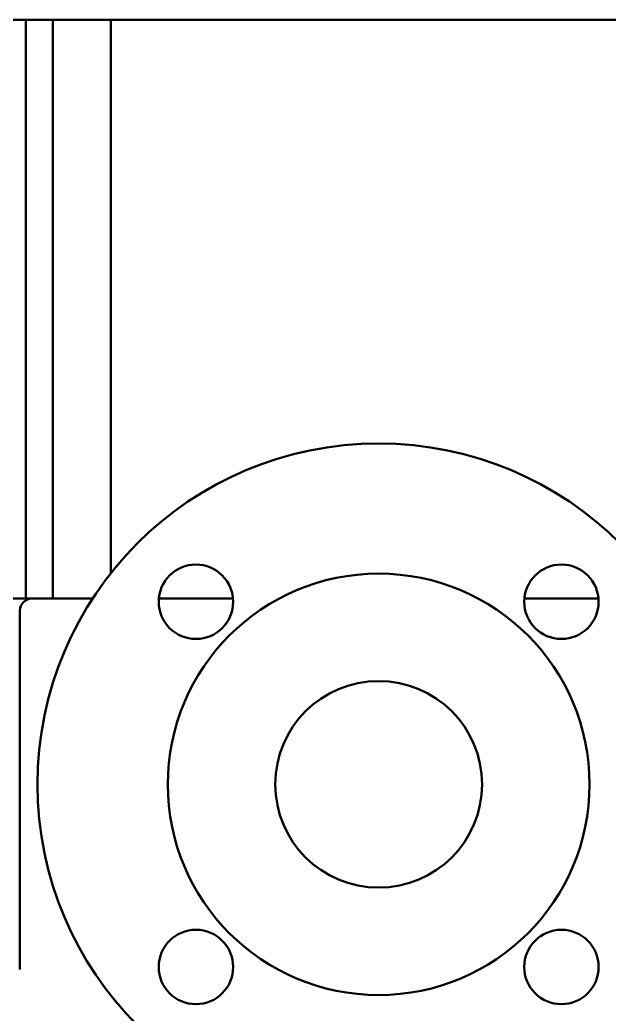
# Model space of a CAD drawing. Header units: millimetres. Extents: x 1463 to 10524, y 7125 to 13164.
# Drawn here: x 4979.37 to 4993.62, y 11275.89 to 11299.95 of the extents above; entities that cross this region are included whole.
import ezdxf

# ---------------------------------------------------------------- set-up
doc = ezdxf.new("R2010")
doc.units = ezdxf.units.MM
doc.header["$LTSCALE"] = 4
doc.layers.add('Visible (ISO)', color=7, linetype='Continuous', lineweight=50)

msp = doc.modelspace()

# ---------------------------------------------------------------- linework, layer by layer
at = {"layer": 'Visible (ISO)'}
for p, q in [((4978.551, 11299.954), (4979.542, 11299.954)), ((4979.516, 11299.954), (4979.516, 11285.954)), ((4979.542, 11299.954), (4981.168, 11299.954)), ((4980.174, 11299.954), (4980.174, 11285.954)), ((4981.168, 11299.954), (4994.935, 11299.954)), ((4981.574, 11299.954), (4981.574, 11286.564)), ((4979.674, 11285.954), (4978.751, 11285.954)), ((4981.137, 11285.954), (4979.674, 11285.954)), ((4982.736, 11285.954), (4983.459, 11285.954)), ((4984.528, 11285.954), (4983.459, 11285.954)), ((4992.644, 11285.954), (4991.574, 11285.954)), ((4992.644, 11285.954), (4993.367, 11285.954)), ((4979.374, 11276.975), (4979.374, 11285.654))]:
    msp.add_line(p, q, dxfattribs=at)
for centre, radius in [((4988.051, 11281.454), 8.25), ((4983.632, 11285.873), 0.9), ((4992.471, 11285.873), 0.9), ((4988.051, 11281.454), 5.1), ((4988.051, 11281.454), 2.5), ((4983.632, 11277.034), 0.9), ((4992.471, 11277.034), 0.9)]:
    msp.add_circle(centre, radius, dxfattribs=at)
msp.add_arc((4979.674, 11285.654), 0.3, 90, 180, dxfattribs=at)

doc.saveas('drawing.dxf')
